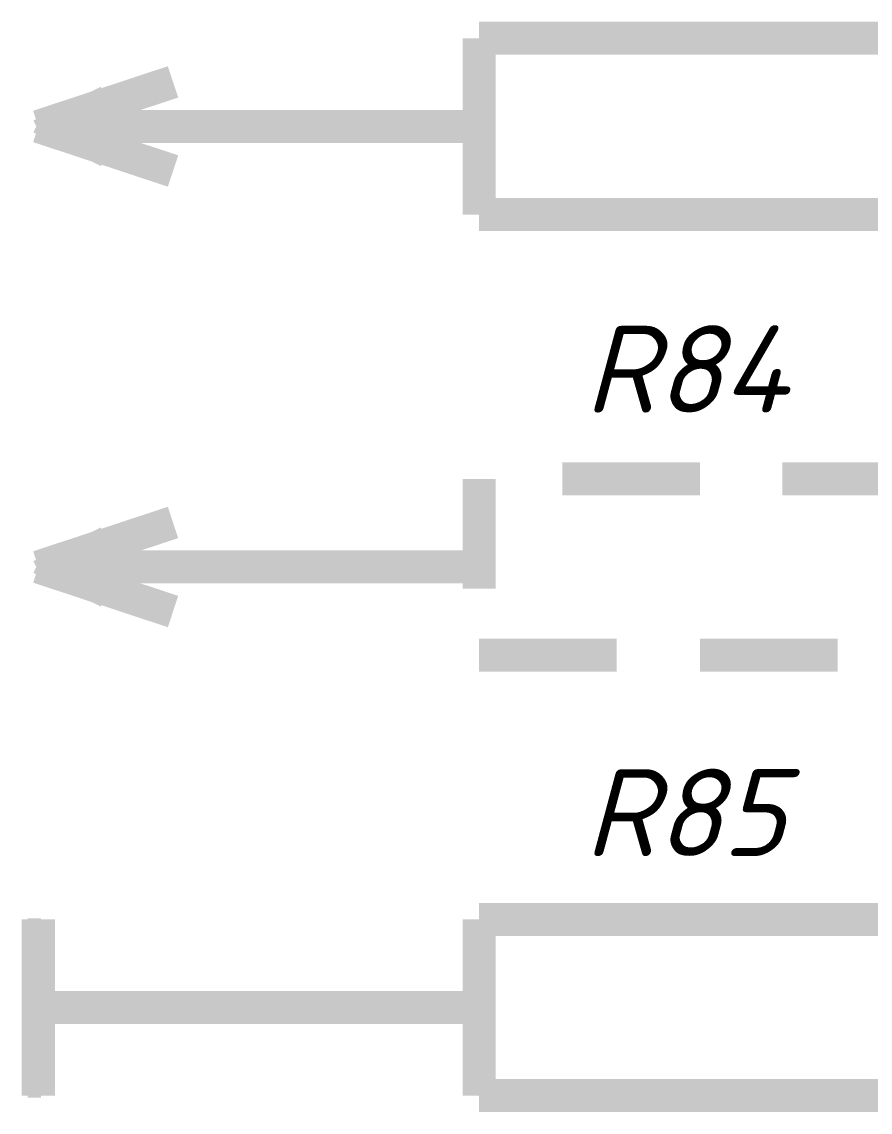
# Model space of a CAD drawing. Header units: inches. Extents: x 0 to 841, y 0 to 594.
# Drawn here: x 672.12 to 691.36, y 525.12 to 549.86 of the extents above; entities that cross this region are included whole.
import ezdxf

# ---------------------------------------------------------------- set-up
doc = ezdxf.new("R2010")
doc.units = ezdxf.units.IN
doc.layers.add('Sheet', color=255, linetype='Continuous')
doc.styles.get("Standard").update_dxf_attribs({"font": 'isocpeui.ttf'})

msp = doc.modelspace()

# ---------------------------------------------------------------- linework, layer by layer
at = {"layer": 'Sheet'}
for points in [[(692.487, 549.486, 0.749, 0.749, 0), (682.493, 549.486, 0.749, 0.749, 0)], [(682.493, 549.486, 0.749, 0.749, 0), (682.493, 545.488, 0.749, 0.749, 0)], [(672.499, 547.487, 0.749, 0.749, 0), (675.553, 548.498, 0.749, 0.749, 0)], [(672.454, 547.487, 0.3, 0.3, 0), (673.981, 548.251, 0.3, 0.3, 0)], [(674.992, 547.487, 0.749, 0.749, 0), (672.499, 547.487, 0.749, 0.749, 0)], [(675.553, 546.476, 0.749, 0.749, 0), (672.499, 547.487, 0.749, 0.749, 0)], [(674.992, 547.487, 0.749, 0.749, 0), (677.485, 547.487, 0.749, 0.749, 0)], [(682.493, 547.487, 0.749, 0.749, 0), (677.485, 547.487, 0.749, 0.749, 0)], [(672.454, 547.487, 0.3, 0.3, 0), (673.981, 546.723, 0.3, 0.3, 0)], [(674.992, 547.487, 0.3, 0.3, 0), (672.454, 547.487, 0.3, 0.3, 0)], [(682.493, 547.487, 0.3, 0.3, 0), (677.485, 547.487, 0.3, 0.3, 0)], [(682.493, 545.488, 0.749, 0.749, 0), (692.487, 545.488, 0.749, 0.749, 0)], [(682.493, 539.492, 0.749, 0.749, 0), (682.493, 536.999, 0.749, 0.749, 0)], [(687.501, 539.492, 0.749, 0.749, 0), (684.379, 539.492, 0.749, 0.749, 0)], [(692.487, 539.492, 0.749, 0.749, 0), (689.365, 539.492, 0.749, 0.749, 0)], [(672.499, 537.493, 0.749, 0.749, 0), (675.553, 538.503, 0.749, 0.749, 0)], [(672.454, 537.493, 0.3, 0.3, 0), (673.981, 538.256, 0.3, 0.3, 0)], [(674.992, 537.493, 0.749, 0.749, 0), (672.499, 537.493, 0.749, 0.749, 0)], [(675.553, 536.482, 0.749, 0.749, 0), (672.499, 537.493, 0.749, 0.749, 0)], [(674.992, 537.493, 0.749, 0.749, 0), (677.485, 537.493, 0.749, 0.749, 0)], [(682.493, 537.493, 0.749, 0.749, 0), (677.485, 537.493, 0.749, 0.749, 0)], [(672.454, 537.493, 0.3, 0.3, 0), (673.981, 536.729, 0.3, 0.3, 0)], [(674.992, 537.493, 0.3, 0.3, 0), (672.454, 537.493, 0.3, 0.3, 0)], [(682.493, 537.493, 0.3, 0.3, 0), (677.485, 537.493, 0.3, 0.3, 0)], [(682.493, 535.494, 0.749, 0.749, 0), (685.614, 535.494, 0.749, 0.749, 0)], [(687.501, 535.494, 0.749, 0.749, 0), (690.623, 535.494, 0.749, 0.749, 0)], [(672.499, 529.497, 0.749, 0.749, 0), (672.499, 525.5, 0.749, 0.749, 0)], [(692.487, 529.497, 0.749, 0.749, 0), (682.493, 529.497, 0.749, 0.749, 0)], [(682.493, 529.497, 0.749, 0.749, 0), (682.493, 525.5, 0.749, 0.749, 0)], [(672.409, 529.52, 0.3, 0.3, 0), (672.409, 525.455, 0.3, 0.3, 0)], [(677.485, 527.498, 0.749, 0.749, 0), (672.499, 527.498, 0.749, 0.749, 0)], [(682.493, 527.498, 0.749, 0.749, 0), (677.485, 527.498, 0.749, 0.749, 0)], [(677.485, 527.498, 0.3, 0.3, 0), (672.409, 527.498, 0.3, 0.3, 0)], [(682.493, 527.498, 0.3, 0.3, 0), (677.485, 527.498, 0.3, 0.3, 0)], [(682.493, 525.5, 0.749, 0.749, 0), (692.487, 525.5, 0.749, 0.749, 0)]]:
    msp.add_lwpolyline(points, format="xyseb", dxfattribs=at)

# ---------------------------------------------------------------- texts
for s, p in [('R84', (684.873, 540.996)), ('R85', (684.873, 530.935))]:
    msp.add_text(s, height=1.9764, dxfattribs=at).set_placement(p)

doc.saveas('drawing.dxf')
